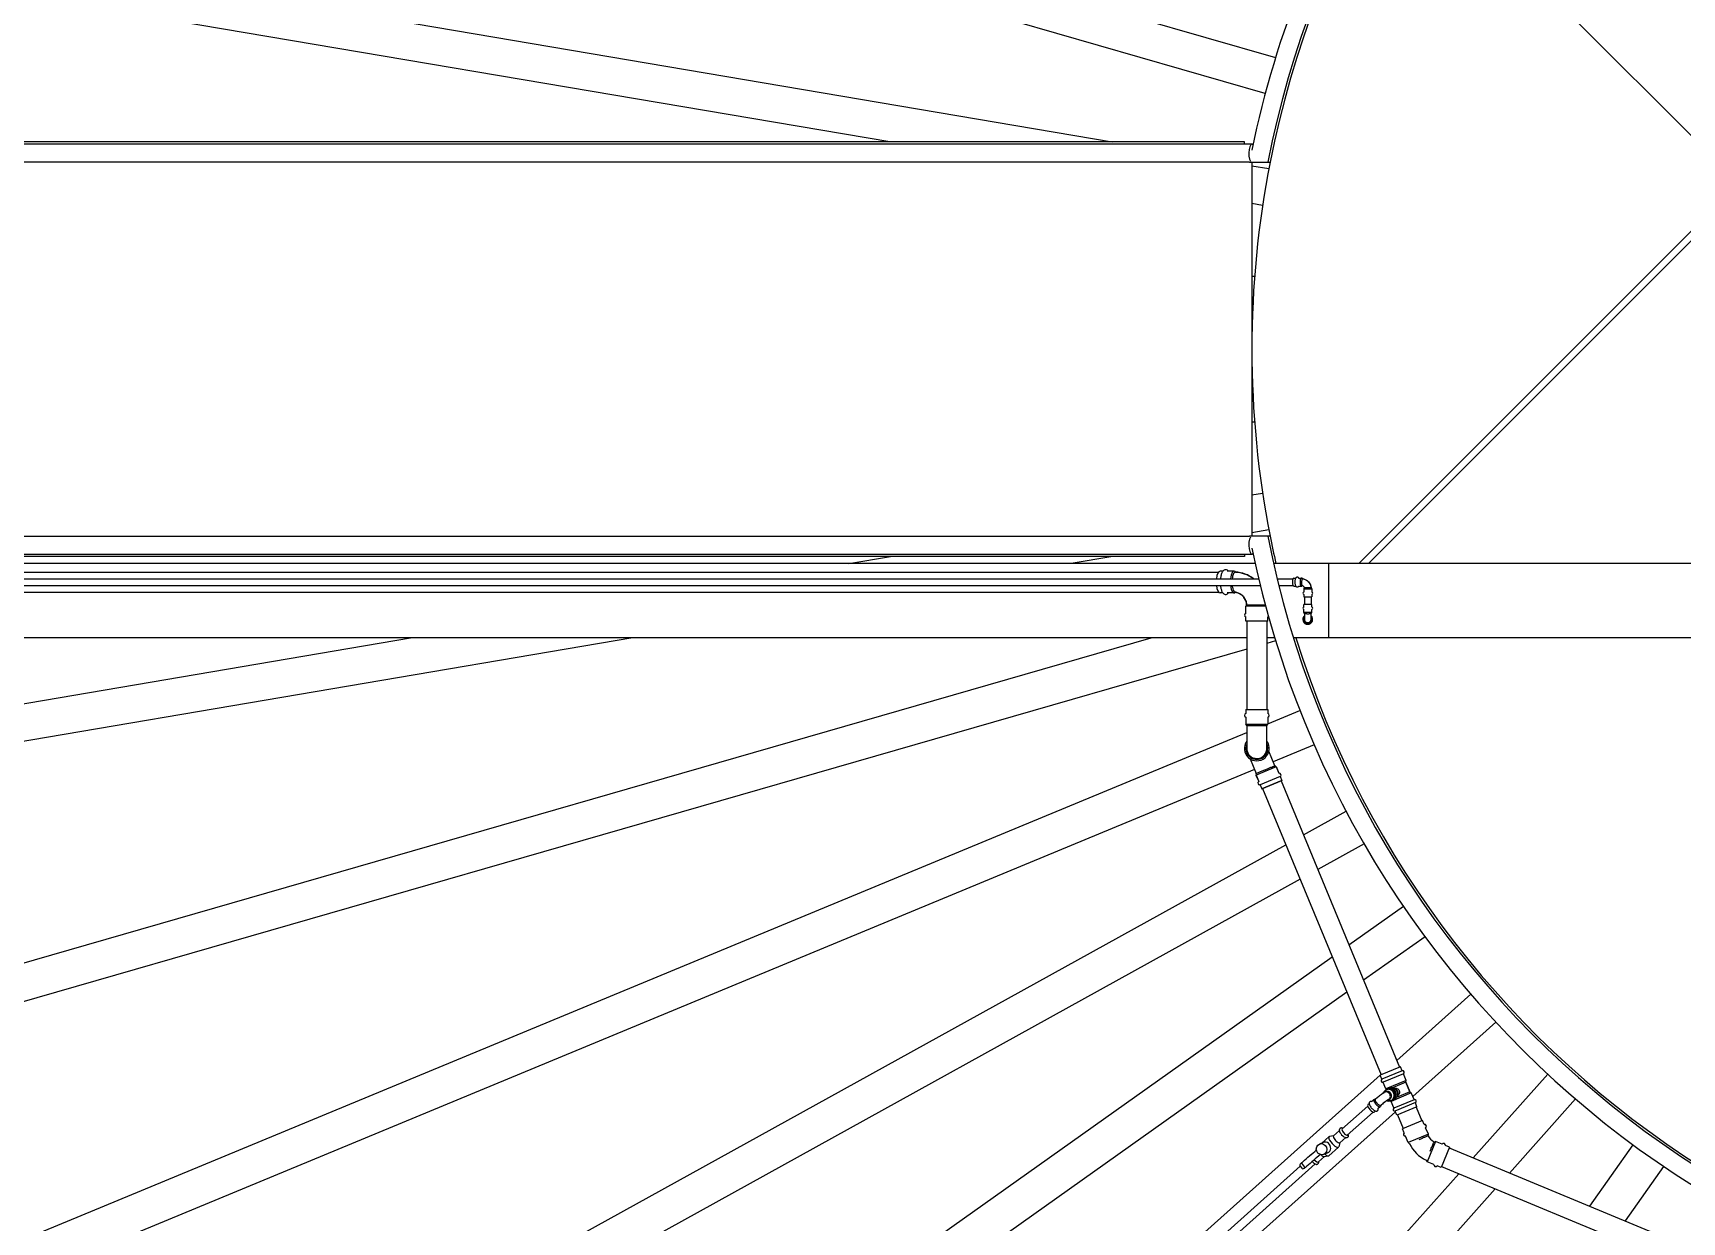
# Model space of a CAD drawing. Header units: millimetres. Extents: x 0 to 157650, y 0 to 89100.
# Drawn here: x 50671 to 55097, y 29344 to 32534 of the extents above; entities that cross this region are included whole.
import ezdxf

# ---------------------------------------------------------------- set-up
doc = ezdxf.new("R2010")
doc.units = ezdxf.units.MM
doc.header["$LTSCALE"] = 150
doc.layers.add('Visible', color=7, linetype='Continuous', lineweight=25)

msp = doc.modelspace()

# ---------------------------------------------------------------- linework, layer by layer
at = {"layer": 'Visible', "color": 9, "true_color": 0xc0c0c0}
for p, q in [((45072.8, 35041.6), (54005.7, 32468.5)), ((53978, 32372.4), (45045.1, 34945.5)), ((44769.2, 33736.4), (53567.3, 32241.9)), ((52970.1, 32241.9), (44752.4, 33637.8)), ((55693.5, 31686.2), (54329.4, 33051.2)), ((55693.5, 31686.2), (54329.4, 33051.2)), ((53942, 32235.9), (44632.1, 32235.9)), ((53922, 32241.9), (44692, 32241.9)), ((53922, 32235.9), (53922, 32241.9)), ((53935.6, 32187.6), (44632.1, 32187.6)), ((53935.6, 32187.6), (53984.8, 32187.6)), ((53942, 32187.6), (53942, 31184.2)), ((53942, 32178.3), (53987.6, 32170.5)), ((53984.8, 32187.6), (53990.9, 32187.6)), ((53970.8, 32071.9), (53942, 32076.8)), ((54229.4, 31110.9), (55148.3, 32029.2)), ((54254.9, 31110.9), (55161, 32016.5)), ((53942, 31881.9), (53949.4, 31881.5)), ((53943.8, 31781.6), (53942, 31781.7)), ((53942, 31589.9), (53943.8, 31590)), ((53949.4, 31490.1), (53942, 31489.7)), ((53942, 31294.8), (53970.9, 31299.7)), ((44632.1, 31184.2), (53935.6, 31184.2)), ((53984.8, 31184.2), (53935.6, 31184.2)), ((53987.6, 31201.1), (53942, 31193.3)), ((53990.9, 31184.2), (53984.8, 31184.2)), ((44632.1, 31135.9), (53942, 31135.9)), ((53922, 31129.9), (44692, 31129.9)), ((52860.4, 31110.9), (52972.2, 31129.9)), ((53569, 31129.9), (53457.2, 31110.9)), ((53922, 31135.9), (53922, 31129.9)), ((53950.8, 31110.9), (44832.8, 31110.9)), ((45037.7, 31087.9), (53852.6, 31087.9)), ((53864.3, 31090.2), (53856.5, 31090.2)), ((53894.1, 31090.2), (53876.1, 31090.2)), ((53898.9, 31087.8), (53896.3, 31089.5)), ((54148.5, 31110.9), (54000.3, 31110.9)), ((54054.4, 31071.7), (54059.7, 31071.7)), ((54067.1, 31071.7), (54075.1, 31071.7)), ((54079, 31069.6), (54075.8, 31071.5)), ((54148.5, 30910.9), (54148.5, 31110.9)), ((56306.5, 31110.9), (54148.5, 31110.9)), ((44929.6, 31069.9), (53960.2, 31069.9)), ((44929.6, 31051.9), (53964.6, 31051.9)), ((45037.7, 31033.9), (53852.6, 31033.9)), ((53864.3, 31031.6), (53856.5, 31031.6)), ((53894.1, 31031.6), (53876.1, 31031.6)), ((53898.3, 31033.6), (53896.3, 31032.3)), ((54009.9, 31069.9), (54052.4, 31069.9)), ((54014.3, 31051.9), (54052.4, 31051.9)), ((54054.4, 31050.2), (54059.7, 31050.2)), ((54067.1, 31050.2), (54075.1, 31050.2)), ((54077.6, 31051.4), (54075.8, 31050.4)), ((54082.7, 31045.5), (54081.3, 31042.9)), ((54081.3, 31042.9), (54102.8, 31042.9)), ((54081.3, 31042.9), (54081.3, 31034.4)), ((54081.3, 31027.6), (54081.3, 31020.9)), ((54100.8, 31046.6), (54102.8, 31042.9)), ((54102.8, 31042.9), (54102.8, 31034.4)), ((54102.8, 31027.6), (54102.8, 31020.9)), ((53928, 30999.5), (53925.9, 30995.9)), ((53979, 30995.9), (53925.9, 30995.9)), ((53925.9, 30976.8), (53925.9, 30995.9)), ((54081.3, 31020.9), (54102.8, 31020.9)), ((54102.8, 31000.9), (54081.3, 31000.9)), ((54081.3, 30994.2), (54081.3, 31000.9)), ((54081.3, 30978.9), (54081.3, 30987.4)), ((54083, 31020.9), (54083, 31000.9)), ((54101, 31020.9), (54101, 31000.9)), ((54102.8, 30994.2), (54102.8, 31000.9)), ((54102.8, 30978.9), (54102.8, 30987.4)), ((53925.9, 30955.9), (53925.9, 30967.2)), ((53984.5, 30955.9), (53925.9, 30955.9)), ((53928.2, 30955.9), (53928.2, 30719.4)), ((53982.2, 30955.9), (53982.2, 30719.4)), ((53984.5, 30955.9), (53984.5, 30967.2)), ((54102.8, 30978.9), (54081.3, 30978.9)), ((54083, 30975.7), (54081.3, 30978.9)), ((54083, 30975.7), (54083, 30961.2)), ((54083, 30975.7), (54083, 30961.2)), ((54101, 30975.7), (54102.8, 30978.9)), ((54101, 30961.2), (54101, 30975.7)), ((54101, 30961.2), (54101, 30975.7)), ((52280.4, 30910.9), (44966, 29667.8)), ((44966, 29769.2), (51683.6, 30910.9)), ((53928.2, 30910.9), (44966, 30910.9)), ((45236.7, 28480.4), (53671.8, 30910.9)), ((54003.4, 30910.9), (53982.2, 30910.9)), ((54005.8, 30903.1), (53982.2, 30896.3)), ((54148.5, 30910.9), (54053.9, 30910.9)), ((56306.5, 30910.9), (54148.5, 30910.9)), ((53928.2, 30880.7), (45073.1, 28329.2)), ((53925.9, 30719.4), (53984.5, 30719.4)), ((53925.9, 30719.4), (53925.9, 30708.1)), ((53984.5, 30719.4), (53984.5, 30708.1)), ((53925.9, 30698.5), (53925.9, 30679.4)), ((53925.9, 30679.4), (53984.5, 30679.4)), ((53928.2, 30675.6), (53925.9, 30679.4)), ((53928.2, 30675.6), (53928.2, 30614.5)), ((53982.2, 30675.6), (53984.5, 30679.4)), ((53982.2, 30614.5), (53982.2, 30675.6)), ((53984.5, 30680.5), (54071.1, 30716.4)), ((53984.5, 30698.5), (53984.5, 30679.4)), ((45482.8, 27158.5), (53928.2, 30657.2)), ((53937.6, 30586.2), (53953.6, 30547.6)), ((54003.5, 30568.2), (53987.5, 30606.9)), ((54109.4, 30624), (53999.3, 30578.4)), ((53949.4, 30557.8), (45521, 27066.1)), ((53953, 30543.1), (54007.1, 30565.6)), ((53953.1, 30543.9), (53953, 30543.1)), ((53953, 30543.1), (53960.3, 30525.5)), ((54007.3, 30565.2), (53953.1, 30542.8)), ((53953.1, 30542.8), (53960.3, 30525.5)), ((53953.6, 30547.6), (53953.5, 30546.9)), ((54003.5, 30568.2), (54004.1, 30567.8)), ((54006.5, 30566), (54007.1, 30565.6)), ((54007.1, 30565.6), (54014.4, 30547.9)), ((54007.3, 30565.2), (54014.4, 30547.9)), ((54018.2, 30538.8), (54019.4, 30540.4)), ((53964.1, 30516.4), (53962.1, 30516.7)), ((54018.2, 30538.8), (53964.1, 30516.4)), ((53964.1, 30516.4), (53968.3, 30506.2)), ((53964.1, 30516.4), (53968.4, 30506)), ((53968.3, 30506.2), (54022.4, 30528.6)), ((54022.5, 30528.4), (53968.4, 30506)), ((53970.5, 30506.8), (54288.8, 29738.5)), ((54018.2, 30538.8), (54022.4, 30528.6)), ((54018.2, 30538.8), (54022.5, 30528.4)), ((54020.4, 30527.5), (54338.6, 29759.2)), ((54080.5, 30382.4), (54195.2, 30445.9)), ((46059.2, 25948.7), (54032.9, 30356.2)), ((54243.6, 30358.3), (54119, 30289.5)), ((54071.4, 30263.2), (46107.6, 25861.2)), ((54202.7, 30087.3), (54348.8, 30190.9)), ((54406.7, 30109.3), (54242, 29992.5)), ((46767.5, 24811.1), (54157.6, 30055.2)), ((54196.8, 29960.4), (46825.3, 24729.6)), ((54331.2, 29777.1), (54530, 29954.7)), ((54596.6, 29880.2), (54373.6, 29680.8)), ((54340.8, 29760.1), (54286.6, 29737.6)), ((54345.7, 29749.4), (54290.7, 29726.5)), ((54345.1, 29749.6), (54340.8, 29760.1)), ((52785.1, 28395.3), (54286.7, 29737.3)), ((54290.9, 29727.2), (54286.6, 29737.6)), ((54287.5, 29738), (54288.6, 29739)), ((54349, 29741.4), (54294, 29718.6)), ((54301.9, 29700.7), (54294.6, 29718.3)), ((54356.1, 29723.1), (54301.9, 29700.7)), ((54304, 29699.1), (54301.9, 29700.7)), ((54312.1, 29699.3), (54312, 29699.2)), ((54355.5, 29718.5), (54319.3, 29703.5)), ((54356.1, 29723.1), (54348.8, 29740.8)), ((54355.5, 29718.5), (54356.1, 29723.1)), ((54366.2, 29692.7), (54355.5, 29718.5)), ((54355.5, 29718.5), (54366.2, 29692.7)), ((54535.6, 29515.5), (54736.5, 29740.3)), ((54252.9, 29654.8), (54183.6, 29592.8)), ((54256.8, 29660.7), (54253.3, 29657.6)), ((54269.5, 29672.1), (54263, 29666.3)), ((54273.4, 29673.1), (54270.2, 29672.4)), ((54288, 29656.6), (54287, 29653.6)), ((54302.6, 29695.3), (54299.7, 29694.1)), ((54312.4, 29671.7), (54309.5, 29670.5)), ((54369.8, 29689.8), (54315.7, 29667.4)), ((54316, 29670), (54315.7, 29667.4)), ((54323, 29649.8), (54315.7, 29667.4)), ((54321.9, 29675.6), (54321.8, 29675.6)), ((54377.8, 29671.9), (54322.7, 29649.1)), ((54381.1, 29664), (54326, 29641.2)), ((54366.2, 29692.7), (54330, 29677.7)), ((54366.2, 29692.7), (54369.8, 29689.8)), ((54377.2, 29672.2), (54369.8, 29689.8)), ((54385.2, 29652.9), (54380.8, 29663.3)), ((54811, 29673.7), (54633.5, 29475)), ((54327.3, 29639.5), (47665.3, 23685.4)), ((54267.6, 29638.4), (54198.2, 29576.4)), ((54273.9, 29641.6), (54270.4, 29638.5)), ((54286.6, 29653), (54280.1, 29647.2)), ((54331, 29630.5), (54326.7, 29640.9)), ((54385.2, 29652.9), (54331, 29630.5)), ((54333.1, 29631.3), (54348.4, 29594.5)), ((54400.4, 29616), (54346.3, 29593.6)), ((54383, 29652), (54398.3, 29615.1)), ((54404.8, 29605.6), (54400.4, 29616)), ((54129.7, 29555.4), (54149.1, 29572.7)), ((54161.4, 29575.2), (54150.2, 29573.3)), ((54161.1, 29574.9), (54177.2, 29589.3)), ((54177.1, 29588.5), (54177.4, 29591.9)), ((54177.9, 29556.1), (54194, 29570.4)), ((54193.2, 29570.5), (54196.6, 29570.4)), ((54350.6, 29583.1), (54346.3, 29593.6)), ((54361.6, 29556.6), (54354.3, 29574.3)), ((54415.7, 29579.1), (54361.6, 29556.6)), ((54415.7, 29579.1), (54408.4, 29596.7)), ((54415.1, 29574.9), (54415.7, 29579.1)), ((54133.6, 29557.1), (54123.5, 29552.8)), ((54145.1, 29529.3), (54134.9, 29525.1)), ((54148.9, 29521.6), (54174.4, 29544.4)), ((54178.2, 29556.3), (54175.1, 29545.5)), ((54365.3, 29553.8), (54361.6, 29556.6)), ((54435.2, 29559.6), (54412.7, 29505.5)), ((54431, 29559), (54435.2, 29559.6)), ((54452.8, 29552.3), (54435.2, 29559.6)), ((54472.1, 29544.3), (54449.7, 29490.2)), ((54472.1, 29544.3), (54461.7, 29548.6)), ((54471.2, 29542.2), (56490.5, 28705.8)), ((54848.9, 29385.8), (54965.7, 29550.4)), ((54071.9, 29493), (52784.3, 28342.3)), ((54112.1, 29499.4), (52799, 28325.9)), ((54071.9, 29493), (54075.8, 29488.4)), ((54074.4, 29501.9), (54072.3, 29500)), ((54084.6, 29491), (54075.8, 29501.7)), ((54082.5, 29487.7), (54084.6, 29489.6)), ((54120.4, 29504.7), (54136.7, 29519.2)), ((54120.9, 29505.1), (54120.6, 29502.5)), ((54136.2, 29519.1), (54147.8, 29521.1)), ((54410, 29509.2), (54412.7, 29505.5)), ((54430.4, 29498.2), (54412.7, 29505.5)), ((54449.7, 29490.2), (54439.3, 29494.5)), ((54450.6, 29492.3), (56469.8, 28655.9)), ((55047.2, 29492.6), (54943.6, 29346.5)), ((48542.3, 22808.4), (54497.5, 29472.9)), ((54595.4, 29432.3), (48616.9, 22741.8))]:
    msp.add_line(p, q, dxfattribs=at)
for centre, radius, start, end in [((56542, 31685.9), 12796, 225.6757, 85.41892), ((56542, 31685.9), 12250, 248.67431, 61.10467), ((56542, 31685.9), 2654.3, 191.6093, 78.3907), ((56542, 31685.9), 2606, 191.0997, 78.9003), ((56542, 31685.9), 2600, 197.3421, 78.8743), ((56542, 31685.9), 2654.3, 127.3976, 168.3907), ((56542, 31685.9), 2606, 128.1475, 168.9003), ((56542, 31685.9), 2600, 128.2431, 168.8743), ((56542, 31685.9), 2654.3, 169.1025, 169.1047), ((56542, 31685.9), 2600, 168.8743, 191.1257), ((56542, 31685.9), 2654.3, 190.8953, 190.8975), ((56542, 31685.9), 2600, 191.1257, 192.7768), ((54082.1, 31031), 3.31, 107.3463, 252.6537), ((54081, 31034.4), 0.25, 287.3463, 0), ((54081, 31027.6), 0.25, 0, 72.6537), ((54103, 31034.4), 0.25, 180, 252.6537), ((54103, 31027.6), 0.25, 107.3463, 180), ((54102, 31031), 3.31, 287.3463, 72.6537), ((54082.1, 30990.8), 3.31, 107.3463, 252.6537), ((54081, 30994.2), 0.25, 287.3463, 0), ((54081, 30987.4), 0.25, 0, 72.6537), ((54103, 30994.2), 0.25, 180, 252.6537), ((54103, 30987.4), 0.25, 107.3463, 180), ((54102, 30990.8), 3.31, 287.3463, 72.6537), ((53926.6, 30972), 4.65, 101.8123, 258.1877), ((53925.6, 30976.8), 0.25, 281.8123, 0), ((53925.6, 30967.2), 0.25, 0, 78.1877), ((53984.7, 30967.2), 0.25, 101.8123, 180), ((53983.7, 30972), 4.65, 281.8123, 307.8143), ((54092, 30960.9), 13.2, 132.7847, 47.2153), ((54092, 30960.9), 10.8, 146.8466, 33.1534), ((53926.6, 30703.3), 4.65, 101.8123, 258.1877), ((53925.6, 30708.1), 0.25, 281.8123, 0), ((53925.6, 30698.5), 0.25, 0, 78.1877), ((53984.7, 30708.1), 0.25, 180, 258.1877), ((53984.7, 30698.5), 0.25, 101.8123, 180), ((53983.7, 30703.3), 4.65, 281.8123, 78.1877), ((53955.2, 30614.4), 33.2, 144.415, 35.585), ((53955.2, 30614.4), 29.3, 157.1466, 22.8534), ((53957, 30544.9), 4, 149.7148, 193.6319), ((54003.1, 30563.9), 4, 31.3681, 75.2852), ((54014.7, 30548), 0.25, 202.5, 280.6877), ((54015.6, 30543.2), 4.65, 20.9393, 100.6877), ((54015.9, 30543.1), 4.4, 322.7008, 24.1051), ((53962.8, 30521.4), 4.65, 124.3123, 204.0607), ((53962.7, 30521), 4.4, 200.8949, 262.2992), ((53960.1, 30525.4), 0.25, 304.3123, 22.5), ((54345.6, 29749.8), 0.5, 202.5, 292.5), ((54346.4, 29745), 4.42, 305.8333, 99.1667), ((54293.3, 29723), 4.42, 125.8333, 279.1667), ((54290.5, 29727), 0.5, 292.5, 22.5), ((54294.2, 29718.1), 0.5, 22.5, 112.5), ((54349.2, 29740.9), 0.5, 112.5, 202.5), ((54377.6, 29672.4), 0.5, 202.5, 292.5), ((54378.5, 29667.6), 4.42, 305.8333, 99.1667), ((54381.3, 29663.5), 0.5, 112.5, 202.5), ((54325.3, 29645.5), 4.42, 125.8333, 279.1667), ((54322.6, 29649.6), 0.5, 292.5, 22.5), ((54326.2, 29640.7), 0.5, 22.5, 112.5), ((54353.2, 29579), 4.65, 124.3123, 280.6877), ((54350.4, 29583), 0.25, 304.3123, 22.5), ((54354.1, 29574.2), 0.25, 22.5, 100.6877), ((54405, 29605.7), 0.25, 202.5, 280.6877), ((54405.9, 29600.8), 4.65, 304.3123, 100.6877), ((54408.7, 29596.8), 0.25, 124.3123, 202.5), ((54448.9, 29592.8), 38.2, 207.8702, 242.1298), ((54448.8, 29592.6), 92, 204.941, 245.059), ((54452.9, 29552.6), 0.25, 247.5, 325.6877), ((54457, 29549.8), 4.65, 349.3123, 145.6877), ((54461.8, 29548.9), 0.25, 169.3123, 247.5), ((54430.3, 29498), 0.25, 349.3123, 67.5), ((54435.1, 29497), 4.65, 169.3123, 325.6877), ((54439.2, 29494.3), 0.25, 67.5, 145.6877)]:
    msp.add_arc(centre, radius, start, end, dxfattribs=at)
for centre, major_axis, ratio, start_param, end_param in [((53942, 32211.8), (0, 24.2), 0.34202, 5.915734, 8.961595), ((53942, 31160.1), (0, -24.2), 0.34202, 3.604775, 6.650637), ((53856.5, 31060.9), (0, 29.3), 0.34202, 0, 1.258581), ((53894.1, 31060.9), (0, 29.3), 0.34202, 6.064241, 7.541767), ((54054.4, 31060.9), (0, 10.8), 0.34202, 0, 3.141593), ((54075.1, 31060.9), (0, 10.8), 0.34202, 6.084679, 9.623284), ((53856.5, 31060.9), (0, -29.3), 0.34202, 5.024604, 6.283185), ((53894.1, 31060.9), (0, -29.3), 0.34202, 5.024604, 6.502129), ((54317.2, 29687.5), (5.1, -12.3), 0.939693, 6.20407, 9.503893), ((54315, 29686.6), (4.9, -11.8), 0.939693, 0.189995, 2.951597), ((54322.3, 29689.6), (-4.9, 11.8), 0.939693, 3.734172, 5.690606), ((54261.8, 29648), (8.53, -9.54), 0.324902, 3.141593, 6.283185), ((54278.1, 29662.5), (8.53, -9.54), 0.324902, 2.956185, 6.468593), ((54304.6, 29682.3), (4.9, -11.8), 0.939693, 5.874597, 10.076693), ((54315, 29686.6), (-4.2, 10.2), 0.939693, 3.663904, 5.760874), ((54311.9, 29685.3), (-4.9, 11.8), 0.939693, 4.13268, 5.292098), ((54161.7, 29558.6), (-12.7, 14.2), 0.324902, 6.083518, 9.624445), ((54169.5, 29565.5), (-8.43, 9.43), 0.324902, 0, 3.141593), ((54186, 29580.3), (-8.43, 9.43), 0.324902, 0.292414, 2.849179), ((54191.3, 29585), (-7.43, 8.31), 0.324902, 6.118971, 9.588992), ((54128.5, 29528.9), (8.43, -9.43), 0.324902, 4.907298, 6.083518), ((54139.4, 29543.2), (5.7, -13.9), 0.939693, 0, 3.141593), ((54136.3, 29535.8), (12.7, -14.2), 0.324902, 5.144441, 6.283185), ((54075.5, 29496.1), (-1.91, 4.62), 0.939693, 0.317721, 1.888517), ((54075, 29501.1), (-0.383, 0.924), 0.939693, 5.03011, 6.600906), ((54079.3, 29491.5), (1.91, -4.62), 0.939693, 5.03011, 6.600906), ((54083.9, 29490.4), (0.383, -0.924), 0.939693, 0.317721, 1.888517), ((54086.7, 29497), (3.22, -3.82), 0.071895, 6.175854, 6.284994), ((54112, 29514.1), (8.43, -9.43), 0.324902, 4.795378, 6.283185)]:
    msp.add_ellipse(centre, major_axis=major_axis, ratio=ratio, start_param=start_param, end_param=end_param, dxfattribs=at)
msp.add_ellipse((54129.2, 29539), major_axis=(5.7, -13.9), ratio=0.939693, dxfattribs=at)
for points, knots in [([(53879, 31090.2), (53878.2, 31091.2), (53877.3, 31092), (53874.9, 31093.6), (53873.1, 31094.2), (53870, 31094.1), (53868.7, 31093.7), (53866.3, 31092.4), (53865.2, 31091.4), (53862.8, 31088.4), (53861.6, 31086.2), (53859.7, 31080.9), (53858.9, 31077.7), (53858, 31072.9), (53857.8, 31071.4), (53857.7, 31069.9)], [4.317408, 4.317408, 4.317408, 4.317408, 4.493785, 4.493785, 4.727102, 4.727102, 4.894009, 4.894009, 5.106599, 5.106599, 5.454985, 5.454985, 5.823828, 5.823828, 5.980618, 5.980618, 5.980618, 5.980618]), ([(53897.8, 31087.8), (53897, 31087.8), (53896.2, 31087.5), (53894.6, 31086.2), (53893.8, 31085.3), (53892.1, 31082.2), (53891.1, 31079.8), (53889.8, 31074.8), (53889.4, 31072.4), (53889.1, 31069.9)], [-17.022367, -17.022367, -17.022367, -17.022367, -16.285566, -16.285566, -15.576586, -15.576586, -14.506363, -14.506363, -13.700078, -13.700078, -13.700078, -13.700078]), ([(53946.4, 31069.9), (53939.6, 31075.2), (53932, 31079.4), (53915.7, 31085.6), (53906.9, 31087.4), (53898, 31087.8)], [4.0850487, 4.0850487, 4.0850487, 4.0850487, 4.3722748, 4.3722748, 4.6688956, 4.6688956, 4.6688956, 4.6688956]), ([(53898, 31087.8), (53906, 31087.5), (53913.9, 31086), (53930.3, 31080.4), (53938.6, 31075.9), (53946.2, 31070.1), (53946.3, 31070), (53946.4, 31069.9)], [6.221238, 6.221238, 6.221238, 6.221238, 6.4875214, 6.4875214, 6.7994953, 6.7994953, 6.8050848, 6.8050848, 6.8050848, 6.8050848]), ([(54068.2, 31071.7), (54068, 31072), (54067.8, 31072.2), (54067.2, 31072.8), (54066.9, 31073.1), (54065.9, 31073.8), (54065.1, 31074.1), (54063.8, 31074.2), (54063.2, 31074.1), (54062, 31073.8), (54061.5, 31073.5), (54060.5, 31072.8), (54060.1, 31072.3), (54059.1, 31070.9), (54058.7, 31069.9), (54057.9, 31067.6), (54057.6, 31066.2), (54057.3, 31063.5), (54057.2, 31062.2), (54057.2, 31059.6), (54057.3, 31058.3), (54057.6, 31055.8), (54057.9, 31054.6), (54058.6, 31052.2), (54059, 31051.1), (54060, 31049.6), (54060.4, 31049.2), (54061.2, 31048.6), (54061.5, 31048.3), (54062.5, 31047.9), (54063.2, 31047.7), (54063.9, 31047.7), (54063.9, 31047.7), (54063.9, 31047.7)], [2.676801, 2.676801, 2.676801, 2.676801, 2.787347, 2.787347, 2.926009, 2.926009, 3.11035, 3.11035, 3.245819, 3.245819, 3.391504, 3.391504, 3.59414, 3.59414, 3.953693, 3.953693, 4.357526, 4.357526, 4.717711, 4.717711, 5.069268, 5.069268, 5.429561, 5.429561, 5.826601, 5.826601, 6.007914, 6.007914, 6.117033, 6.117033, 6.280511, 6.280511, 6.283185, 6.283185, 6.283185, 6.283185]), ([(53857.7, 31051.9), (53857.7, 31051.6), (53857.8, 31051.3), (53858.2, 31047.7), (53858.8, 31044.6), (53860.3, 31038.9), (53861.3, 31036.4), (53863.9, 31031.8), (53865.6, 31029.7), (53869.5, 31027.9), (53871.1, 31027.6), (53874, 31028), (53875.2, 31028.4), (53877.3, 31029.8), (53878.2, 31030.7), (53879, 31031.6)], [0.302567, 0.302567, 0.302567, 0.302567, 0.3356, 0.3356, 0.674974, 0.674974, 1.029987, 1.029987, 1.414192, 1.414192, 1.61486, 1.61486, 1.784116, 1.784116, 1.965777, 1.965777, 1.965777, 1.965777]), ([(53888.9, 31051.9), (53889.1, 31050.2), (53889.4, 31048.5), (53890.3, 31044), (53891, 31041.4), (53892.8, 31037.2), (53893.9, 31035.6), (53895.6, 31034.3), (53896.1, 31034), (53896.8, 31033.8), (53897, 31033.8), (53897.1, 31033.8)], [-11.859664, -11.859664, -11.859664, -11.859664, -11.297939, -11.297939, -10.284322, -10.284322, -9.209574, -9.209574, -8.739533, -8.739533, -8.603578, -8.603578, -8.603578, -8.603578]), ([(53928, 30999.5), (53927.7, 31003.2), (53926.9, 31006.7), (53924.5, 31013.5), (53922.8, 31016.6), (53918.9, 31022.2), (53916.6, 31024.7), (53911.5, 31028.7), (53908.8, 31030.4), (53903.1, 31032.7), (53900.1, 31033.5), (53897.1, 31033.8)], [3.232505, 3.232505, 3.232505, 3.232505, 3.509655, 3.509655, 3.78681, 3.78681, 4.063966, 4.063966, 4.341121, 4.341121, 4.618277, 4.618277, 4.618277, 4.618277]), ([(53897.1, 31033.8), (53899.5, 31033.5), (53901.8, 31033), (53907.4, 31031.1), (53910.6, 31029.4), (53916.4, 31024.9), (53919, 31022.1), (53923.3, 31015.8), (53925.1, 31012.2), (53927.2, 31005.5), (53927.8, 31002.6), (53928, 30999.5)], [6.271857, 6.271857, 6.271857, 6.271857, 6.491904, 6.491904, 6.806063, 6.806063, 7.120222, 7.120222, 7.42662, 7.42662, 7.657628, 7.657628, 7.657628, 7.657628]), ([(54063.9, 31047.7), (54064.5, 31047.7), (54065.1, 31047.8), (54066.2, 31048.2), (54066.7, 31048.5), (54067.5, 31049.3), (54067.9, 31049.7), (54068.2, 31050.2)], [0, 0, 0, 0, 0.1344696, 0.1344696, 0.2877448, 0.2877448, 0.4647921, 0.4647921, 0.4647921, 0.4647921]), ([(54078.6, 31069.7), (54078.3, 31069.7), (54077.9, 31069.5), (54077.2, 31068.9), (54076.9, 31068.4), (54076.3, 31067.1), (54076, 31066.2), (54075.5, 31064.1), (54075.3, 31062.9), (54075, 31060.6), (54075, 31059.3), (54075.1, 31057), (54075.2, 31055.9), (54075.6, 31054.1), (54075.8, 31053.4), (54076.3, 31052.3), (54076.6, 31051.9), (54077.1, 31051.7), (54077.1, 31051.6), (54077.2, 31051.6)], [-5.692854, -5.692854, -5.692854, -5.692854, -5.394073, -5.394073, -5.101679, -5.101679, -4.743486, -4.743486, -4.38361, -4.38361, -4.02207, -4.02207, -3.659042, -3.659042, -3.324761, -3.324761, -3.003287, -3.003287, -2.938649, -2.938649, -2.938649, -2.938649]), ([(54077.2, 31051.6), (54077.7, 31051.4), (54078.2, 31051.2), (54079.1, 31050.7), (54079.5, 31050.4), (54080.4, 31049.7), (54080.8, 31049.3), (54081.5, 31048.3), (54081.8, 31047.8), (54082.3, 31046.7), (54082.5, 31046.1), (54082.7, 31045.5)], [3.427793, 3.427793, 3.427793, 3.427793, 3.629345, 3.629345, 3.830897, 3.830897, 4.032449, 4.032449, 4.234001, 4.234001, 4.435152, 4.435152, 4.435152, 4.435152]), ([(54077.2, 31051.6), (54077.3, 31051.6), (54077.3, 31051.6), (54078.2, 31051.3), (54078.9, 31050.9), (54080.2, 31049.8), (54080.8, 31049.2), (54081.9, 31047.7), (54082.3, 31046.9), (54082.6, 31045.8), (54082.7, 31045.7), (54082.7, 31045.5)], [6.463945, 6.463945, 6.463945, 6.463945, 6.491904, 6.491904, 6.806063, 6.806063, 7.120222, 7.120222, 7.419964, 7.419964, 7.471304, 7.471304, 7.471304, 7.471304]), ([(54078.7, 31069.7), (54081, 31069.3), (54083.2, 31068.7), (54087.4, 31066.8), (54089.4, 31065.6), (54092.9, 31062.7), (54094.5, 31061), (54097.1, 31057.3), (54098.2, 31055.3), (54099.9, 31051.1), (54100.5, 31048.9), (54100.8, 31046.6)], [3.279099, 3.279099, 3.279099, 3.279099, 3.537904, 3.537904, 3.796709, 3.796709, 4.055514, 4.055514, 4.314319, 4.314319, 4.573105, 4.573105, 4.573105, 4.573105]), ([(54078.7, 31069.7), (54080.2, 31069.4), (54081.7, 31069.1), (54085.7, 31067.7), (54088.2, 31066.4), (54092.6, 31063.1), (54094.5, 31061), (54097.7, 31056.5), (54098.9, 31054), (54100.2, 31049.8), (54100.6, 31048.2), (54100.8, 31046.6)], [6.315251, 6.315251, 6.315251, 6.315251, 6.486459, 6.486459, 6.797558, 6.797558, 7.111717, 7.111717, 7.425877, 7.425877, 7.609257, 7.609257, 7.609257, 7.609257]), ([(54082.7, 31045.5), (54082.7, 31045.5), (54082.7, 31045.6), (54083, 31045.6), (54083.4, 31045.7), (54084.5, 31045.8), (54085.3, 31045.9), (54087.1, 31046), (54088.1, 31046.1), (54090.2, 31046.2), (54091.3, 31046.3), (54093.6, 31046.4), (54094.7, 31046.5), (54096.8, 31046.5), (54097.7, 31046.6), (54099.2, 31046.6), (54099.9, 31046.6), (54100.2, 31046.6)], [-2.519088, -2.519088, -2.519088, -2.519088, -2.407698, -2.407698, -2.048021, -2.048021, -1.707581, -1.707581, -1.372474, -1.372474, -1.035542, -1.035542, -0.694471, -0.694471, -0.349205, -0.349205, 0, 0, 0, 0]), ([(54100.2, 31046.6), (54100.6, 31046.6), (54100.8, 31046.6), (54100.8, 31046.6), (54100.8, 31046.6), (54100.8, 31046.6)], [-5.6928538, -5.6928538, -5.6928538, -5.6928538, -5.3940732, -5.3940732, -5.386714, -5.386714, -5.386714, -5.386714]), ([(53928, 30999.5), (53928, 30999.5), (53928.2, 30999.5), (53929.1, 30999.6), (53930.4, 30999.6), (53934.2, 30999.7), (53936.5, 30999.7), (53941.9, 30999.7), (53944.9, 30999.8), (53951.1, 30999.8), (53954.4, 30999.8), (53960.9, 30999.9), (53964.1, 30999.9), (53970.1, 30999.9), (53972.8, 30999.9), (53976.2, 30999.9), (53977.1, 30999.9), (53977.9, 30999.9)], [-7.561845, -7.561845, -7.561845, -7.561845, -7.082514, -7.082514, -6.01069, -6.01069, -5.003981, -5.003981, -4.026787, -4.026787, -3.051083, -3.051083, -2.060652, -2.060652, -1.045583, -1.045583, -0.580904, -0.580904, -0.580904, -0.580904]), ([(54092, 30975.2), (54091, 30975.2), (54090, 30975.2), (54088.2, 30975.3), (54087.3, 30975.3), (54085.6, 30975.3), (54084.8, 30975.4), (54083.6, 30975.5), (54083.2, 30975.6), (54083.1, 30975.7), (54083, 30975.7), (54083, 30975.7)], [-5.692854, -5.692854, -5.692854, -5.692854, -5.394073, -5.394073, -5.101679, -5.101679, -4.743486, -4.743486, -4.38361, -4.38361, -4.300563, -4.300563, -4.300563, -4.300563]), ([(54083, 30961.2), (54083, 30961), (54083, 30960.9), (54083.1, 30959.6), (54083.4, 30958.5), (54084.3, 30956.4), (54085, 30955.5), (54086.6, 30953.9), (54087.6, 30953.3), (54089.7, 30952.4), (54090.9, 30952.2), (54092, 30952.2)], [-1.421724, -1.421724, -1.421724, -1.421724, -1.372474, -1.372474, -1.035542, -1.035542, -0.694471, -0.694471, -0.349205, -0.349205, 0, 0, 0, 0]), ([(54101, 30975.7), (54101, 30975.7), (54101, 30975.7), (54101, 30975.6), (54100.7, 30975.5), (54099.8, 30975.4), (54099.1, 30975.4), (54097.5, 30975.3), (54096.5, 30975.3), (54094.3, 30975.2), (54093.2, 30975.2), (54092, 30975.2)], [-1.392576, -1.392576, -1.392576, -1.392576, -1.372474, -1.372474, -1.035542, -1.035542, -0.694471, -0.694471, -0.349205, -0.349205, 0, 0, 0, 0]), ([(54092, 30952.2), (54093, 30952.2), (54094, 30952.3), (54095.9, 30953), (54096.7, 30953.4), (54098.5, 30954.8), (54099.3, 30955.7), (54100.4, 30957.8), (54100.8, 30958.9), (54101, 30960.5), (54101, 30960.8), (54101, 30961.2)], [-5.692854, -5.692854, -5.692854, -5.692854, -5.394073, -5.394073, -5.101679, -5.101679, -4.743486, -4.743486, -4.38361, -4.38361, -4.271349, -4.271349, -4.271349, -4.271349]), ([(53955.2, 30675.4), (53952.7, 30675.4), (53950.3, 30675.4), (53945.6, 30675.4), (53943.4, 30675.4), (53938.3, 30675.4), (53935.7, 30675.4), (53931.4, 30675.5), (53929.9, 30675.5), (53928.5, 30675.5), (53928.2, 30675.5), (53928.2, 30675.6)], [-17.022367, -17.022367, -17.022367, -17.022367, -16.285566, -16.285566, -15.576586, -15.576586, -14.506363, -14.506363, -13.438758, -13.438758, -12.779119, -12.779119, -12.779119, -12.779119]), ([(53982.2, 30675.6), (53982.2, 30675.5), (53982.1, 30675.5), (53981.8, 30675.5), (53980.9, 30675.5), (53978.1, 30675.5), (53976.2, 30675.5), (53971.3, 30675.4), (53968.5, 30675.4), (53962.1, 30675.4), (53958.7, 30675.4), (53955.2, 30675.4)], [-4.243793, -4.243793, -4.243793, -4.243793, -4.026787, -4.026787, -3.051083, -3.051083, -2.060652, -2.060652, -1.045583, -1.045583, 0, 0, 0, 0]), ([(53928.2, 30614.5), (53928.2, 30613.8), (53928.2, 30613), (53928.5, 30609), (53929.4, 30605.8), (53932.2, 30599.9), (53934.2, 30597.2), (53939, 30592.6), (53941.9, 30590.8), (53948.2, 30588.2), (53951.7, 30587.5), (53955.2, 30587.5)], [-4.25526, -4.25526, -4.25526, -4.25526, -4.026787, -4.026787, -3.051083, -3.051083, -2.060652, -2.060652, -1.045583, -1.045583, 0, 0, 0, 0]), ([(53955.2, 30587.5), (53957.6, 30587.5), (53960.1, 30587.8), (53964.7, 30589.1), (53966.9, 30590.1), (53972, 30593.1), (53974.7, 30595.5), (53978.9, 30601.2), (53980.5, 30604.5), (53981.9, 30610.1), (53982.2, 30612.3), (53982.2, 30614.5)], [-17.022367, -17.022367, -17.022367, -17.022367, -16.285566, -16.285566, -15.576586, -15.576586, -14.506363, -14.506363, -13.438758, -13.438758, -12.767634, -12.767634, -12.767634, -12.767634]), ([(53953.6, 30547.6), (53953.6, 30547.6), (53953.7, 30547.6), (53954.4, 30547.8), (53955.5, 30548.3), (53958.9, 30549.6), (53961, 30550.4), (53966.1, 30552.5), (53969.1, 30553.7), (53973.7, 30555.6), (53975.1, 30556.2), (53977.6, 30557.2), (53978.7, 30557.7), (53981, 30558.6), (53982.3, 30559.2), (53986.2, 30560.8), (53988.8, 30561.9), (53994.1, 30564.1), (53996.5, 30565.2), (54000.4, 30566.8), (54001.8, 30567.4), (54003.2, 30568.1), (54003.5, 30568.2), (54003.5, 30568.2)], [-12.767634, -12.767634, -12.767634, -12.767634, -12.371182, -12.371182, -11.297939, -11.297939, -10.284322, -10.284322, -9.209574, -9.209574, -8.739533, -8.739533, -8.390163, -8.390163, -7.982608, -7.982608, -7.082514, -7.082514, -6.01069, -6.01069, -5.003981, -5.003981, -4.25526, -4.25526, -4.25526, -4.25526]), ([(54304.1, 29669.2), (54304.6, 29669), (54305.1, 29668.9), (54307.2, 29668.3), (54308.9, 29668.2), (54312.1, 29668.5), (54313.7, 29668.9), (54316.6, 29670.2), (54317.9, 29671.1), (54320.3, 29673.3), (54321.2, 29674.6), (54322.8, 29677.4), (54323.3, 29679), (54323.9, 29682.3), (54324, 29684), (54323.5, 29687.3), (54323, 29688.9), (54321.6, 29692), (54320.6, 29693.4), (54318.3, 29695.9), (54317, 29697), (54314.1, 29698.6), (54312.5, 29699.2), (54309.3, 29699.7), (54307.6, 29699.8), (54304.4, 29699.3), (54302.9, 29698.8), (54300.1, 29697.3), (54298.8, 29696.3), (54296.6, 29694), (54295.7, 29692.7), (54294.7, 29690.7), (54294.5, 29690.1), (54294.3, 29689.5)], [0.541711, 0.541711, 0.541711, 0.541711, 0.648987, 0.648987, 0.966666, 0.966666, 1.279932, 1.279932, 1.591649, 1.591649, 1.905497, 1.905497, 2.223955, 2.223955, 2.547261, 2.547261, 2.873835, 2.873835, 3.201293, 3.201293, 3.527088, 3.527088, 3.848935, 3.848935, 4.16569, 4.16569, 4.478408, 4.478408, 4.79025, 4.79025, 5.104816, 5.104816, 5.223139, 5.223139, 5.223139, 5.223139]), ([(54312.2, 29702.5), (54310.7, 29701.9), (54309.3, 29701.1), (54308, 29699.9), (54307.9, 29699.8), (54307.8, 29699.7)], [0, 0, 0, 0, 0.312158, 0.312158, 0.3443865, 0.3443865, 0.3443865, 0.3443865]), ([(54319.1, 29672.3), (54319.6, 29672.3), (54320, 29672.3), (54322.1, 29672.5), (54323.6, 29673), (54326.5, 29674.4), (54327.8, 29675.3), (54330.1, 29677.6), (54331, 29678.9), (54332.5, 29681.8), (54333, 29683.4), (54333.4, 29686.7), (54333.4, 29688.4), (54332.9, 29691.7), (54332.3, 29693.3), (54330.8, 29696.4), (54329.8, 29697.8), (54327.4, 29700.2), (54326.1, 29701.2), (54323.1, 29702.7), (54321.5, 29703.2), (54318.3, 29703.7), (54316.7, 29703.7), (54314.1, 29703.2), (54313.1, 29702.9), (54312.2, 29702.5)], [2.797206, 2.797206, 2.797206, 2.797206, 2.885224, 2.885224, 3.198582, 3.198582, 3.510801, 3.510801, 3.825351, 3.825351, 4.144384, 4.144384, 4.467894, 4.467894, 4.794266, 4.794266, 5.121232, 5.121232, 5.446417, 5.446417, 5.767729, 5.767729, 6.084232, 6.084232, 6.283185, 6.283185, 6.283185, 6.283185]), ([(54324, 29702.2), (54325, 29702.5), (54326.1, 29702.7), (54328.7, 29702.7), (54330.2, 29702.4), (54332.8, 29701.4), (54334.1, 29700.6), (54336.3, 29698.5), (54337.1, 29697.3), (54337.6, 29696)], [5.135377, 5.135377, 5.135377, 5.135377, 5.456018, 5.456018, 5.875499, 5.875499, 6.29544, 6.29544, 6.715382, 6.715382, 6.715382, 6.715382]), ([(54264, 29667.1), (54263.3, 29667.3), (54262.6, 29667.4), (54261.4, 29667.4), (54260.9, 29667.4), (54259.7, 29667), (54259, 29666.7), (54257.9, 29665.7), (54257.5, 29665.2), (54256.9, 29664), (54256.8, 29663.4), (54256.6, 29661.9), (54256.7, 29661.1), (54257.2, 29658.9), (54257.7, 29657.5), (54259.2, 29654.8), (54260, 29653.4), (54261.9, 29650.9), (54262.9, 29649.7), (54265.1, 29647.4), (54266.2, 29646.3), (54268.5, 29644.5), (54269.6, 29643.6), (54272.1, 29642.2), (54273.3, 29641.6), (54275.3, 29641.3), (54275.8, 29641.3), (54276.9, 29641.3), (54277.5, 29641.5), (54278, 29641.7)], [2.782674, 2.782674, 2.782674, 2.782674, 2.981594, 2.981594, 3.09313, 3.09313, 3.254444, 3.254444, 3.38555, 3.38555, 3.536158, 3.536158, 3.765241, 3.765241, 4.175609, 4.175609, 4.554805, 4.554805, 4.906032, 4.906032, 5.253348, 5.253348, 5.611916, 5.611916, 6.012355, 6.012355, 6.14777, 6.14777, 6.283185, 6.283185, 6.283185, 6.283185]), ([(54273.2, 29672.9), (54272.9, 29672.7), (54272.8, 29672.3), (54272.8, 29671.2), (54273, 29670.5), (54273.7, 29668.7), (54274.2, 29667.8), (54275.5, 29665.6), (54276.3, 29664.5), (54277.2, 29663.4)], [-1.614851, -1.614851, -1.614851, -1.614851, -1.258917, -1.258917, -0.845974, -0.845974, -0.426647, -0.426647, 0, 0, 0, 0]), ([(54298.4, 29691.6), (54297.1, 29690.8), (54295.7, 29690), (54292.7, 29688.1), (54291.2, 29687), (54287.8, 29684.6), (54286, 29683.3), (54282.4, 29680.5), (54280.5, 29679), (54276.8, 29676), (54275, 29674.4), (54273.2, 29672.9)], [3.26219, 3.26219, 3.26219, 3.26219, 3.527211, 3.527211, 3.792231, 3.792231, 4.057252, 4.057252, 4.322273, 4.322273, 4.587294, 4.587294, 4.587294, 4.587294]), ([(54298.4, 29691.6), (54297.4, 29691), (54296.4, 29690.5), (54293.7, 29688.8), (54291.9, 29687.5), (54287.9, 29684.7), (54285.8, 29683.2), (54281.5, 29679.8), (54279.3, 29678), (54275.8, 29675.1), (54274.5, 29674), (54273.2, 29672.9)], [5.165873, 5.165873, 5.165873, 5.165873, 5.359435, 5.359435, 5.673594, 5.673594, 5.987753, 5.987753, 6.301913, 6.301913, 6.490977, 6.490977, 6.490977, 6.490977]), ([(54277.2, 29663.4), (54277.9, 29662.6), (54278.6, 29661.8), (54280.1, 29660.4), (54280.8, 29659.7), (54282.5, 29658.3), (54283.5, 29657.6), (54285.3, 29656.6), (54286, 29656.3), (54287.1, 29656.1), (54287.5, 29656.2), (54287.8, 29656.4)], [-6.946117, -6.946117, -6.946117, -6.946117, -6.629451, -6.629451, -6.320608, -6.320608, -5.883587, -5.883587, -5.44564, -5.44564, -5.089551, -5.089551, -5.089551, -5.089551]), ([(54308.4, 29672), (54308.1, 29671.8), (54307.6, 29671.5), (54306.1, 29670.6), (54305.1, 29669.9), (54302.6, 29668.2), (54301.1, 29667.1), (54298.1, 29664.8), (54296.4, 29663.6), (54293.1, 29660.9), (54291.4, 29659.5), (54289.1, 29657.6), (54288.4, 29657), (54287.8, 29656.4)], [3.280652, 3.280652, 3.280652, 3.280652, 3.453594, 3.453594, 3.690585, 3.690585, 3.950198, 3.950198, 4.209811, 4.209811, 4.469424, 4.469424, 4.578717, 4.578717, 4.578717, 4.578717]), ([(54308.4, 29672), (54308.2, 29671.8), (54307.9, 29671.6), (54306.8, 29671), (54305.9, 29670.4), (54303.6, 29668.9), (54302.1, 29667.9), (54298.9, 29665.4), (54297, 29664), (54293.2, 29661), (54291.2, 29659.4), (54288.8, 29657.3), (54288.3, 29656.9), (54287.8, 29656.4)], [5.184335, 5.184335, 5.184335, 5.184335, 5.305547, 5.305547, 5.526915, 5.526915, 5.798301, 5.798301, 6.093909, 6.093909, 6.398324, 6.398324, 6.4824, 6.4824, 6.4824, 6.4824]), ([(54311.1, 29688.6), (54310.4, 29689.4), (54309.6, 29690.2), (54307.9, 29691.3), (54307, 29691.8), (54304.8, 29692.5), (54303.4, 29692.7), (54300.8, 29692.5), (54299.6, 29692.1), (54298.4, 29691.6)], [-6.946117, -6.946117, -6.946117, -6.946117, -6.629451, -6.629451, -6.320608, -6.320608, -5.883587, -5.883587, -5.477063, -5.477063, -5.477063, -5.477063]), ([(54308.4, 29672), (54309.3, 29672.4), (54310.1, 29673), (54311.7, 29674.7), (54312.4, 29675.8), (54313.4, 29678.2), (54313.7, 29679.5), (54313.8, 29682.2), (54313.6, 29683.6), (54312.7, 29686.3), (54312, 29687.6), (54311.1, 29688.6)], [-1.993149, -1.993149, -1.993149, -1.993149, -1.667573, -1.667573, -1.258917, -1.258917, -0.845974, -0.845974, -0.426647, -0.426647, 0, 0, 0, 0]), ([(54337.6, 29696), (54338.2, 29694.7), (54338.5, 29693.2), (54338.4, 29690.3), (54338, 29688.8), (54336.9, 29686.2), (54336.1, 29685), (54334.2, 29683.1), (54333.3, 29682.5), (54332.4, 29682)], [0, 0, 0, 0, 0.419941, 0.419941, 0.839883, 0.839883, 1.259364, 1.259364, 1.580004, 1.580004, 1.580004, 1.580004]), ([(54278, 29641.7), (54278.7, 29642), (54279.3, 29642.4), (54280.2, 29643.4), (54280.6, 29644), (54281, 29645.2), (54281.1, 29645.9), (54281.2, 29647), (54281.1, 29647.5), (54281.1, 29648)], [0, 0, 0, 0, 0.1456466, 0.1456466, 0.2779285, 0.2779285, 0.4404289, 0.4404289, 0.5853563, 0.5853563, 0.5853563, 0.5853563]), ([(54186, 29595), (54184.8, 29595.5), (54183.6, 29596), (54181.9, 29596.1), (54181.3, 29596.1), (54180.1, 29595.8), (54179.4, 29595.4), (54178.3, 29594.5), (54178, 29594), (54177.6, 29592.9), (54177.5, 29592.4), (54177.4, 29591.9)], [8.8485955, 8.8485955, 8.8485955, 8.8485955, 9.2176723, 9.2176723, 9.3607939, 9.3607939, 9.546348, 9.546348, 9.6901062, 9.6901062, 9.8304104, 9.8304104, 9.8304104, 9.8304104]), ([(54196.6, 29570.4), (54197.1, 29570.4), (54197.6, 29570.4), (54198.8, 29570.8), (54199.4, 29571.1), (54200.4, 29572.1), (54200.7, 29572.6), (54201.2, 29573.8), (54201.3, 29574.4), (54201.3, 29576.1), (54201.1, 29577.1), (54200.7, 29578.2), (54200.7, 29578.4), (54200.6, 29578.6)], [6.1039908, 6.1039908, 6.1039908, 6.1039908, 6.2353684, 6.2353684, 6.4133561, 6.4133561, 6.5573904, 6.5573904, 6.7353561, 6.7353561, 7.0375829, 7.0375829, 7.0858057, 7.0858057, 7.0858057, 7.0858057]), ([(54415.1, 29574.9), (54415.1, 29574.9), (54415.1, 29574.9), (54415, 29574.9), (54414.3, 29574.6), (54411.7, 29573.4), (54409.8, 29572.6), (54405.1, 29570.6), (54402.3, 29569.4), (54396.4, 29566.9), (54393.4, 29565.6), (54390.3, 29564.3)], [-8.514961, -8.514961, -8.514961, -8.514961, -8.444917, -8.444917, -7.384814, -7.384814, -6.324449, -6.324449, -5.268471, -5.268471, -4.256335, -4.256335, -4.256335, -4.256335]), ([(54100.1, 29523.8), (54100, 29523.8), (54100, 29523.8), (54099.3, 29523.6), (54098.6, 29523.2), (54097.6, 29522.3), (54097.3, 29521.8), (54097.1, 29521.2), (54097.1, 29521.2), (54097.1, 29521.2)], [3.0805591, 3.0805591, 3.0805591, 3.0805591, 3.0937758, 3.0937758, 3.2717634, 3.2717634, 3.4157978, 3.4157978, 3.4206213, 3.4206213, 3.4206213, 3.4206213]), ([(54420.4, 29534.1), (54421.5, 29536.7), (54422.6, 29539.3), (54425, 29544.9), (54426.2, 29547.8), (54428.3, 29552.6), (54429.1, 29554.4), (54430.1, 29556.9), (54430.5, 29557.7), (54430.8, 29558.6), (54431, 29558.8), (54431, 29559), (54431, 29559), (54431, 29559)], [-12.766675, -12.766675, -12.766675, -12.766675, -11.92474, -11.92474, -10.84813, -10.84813, -9.886827, -9.886827, -9.215203, -9.215203, -8.741964, -8.741964, -8.51116, -8.51116, -8.51116, -8.51116]), ([(54074.6, 29502), (54074.8, 29502.1), (54075, 29502.2), (54075.5, 29502.6), (54075.9, 29502.8), (54076.6, 29503.3), (54077, 29503.7), (54077.8, 29504.3), (54078.3, 29504.7), (54078.9, 29505.2), (54079.1, 29505.4), (54079.3, 29505.6)], [0, 0, 0, 0, 0.1372603, 0.1372603, 0.2854432, 0.2854432, 0.4477203, 0.4477203, 0.6144754, 0.6144754, 0.6975276, 0.6975276, 0.6975276, 0.6975276]), ([(54089.9, 29493.2), (54089.1, 29492.6), (54088.3, 29491.9), (54086.7, 29490.6), (54085.9, 29490), (54084.5, 29488.9), (54083.8, 29488.4), (54082.5, 29487.6), (54082, 29487.3), (54081.5, 29487.1)], [0, 0, 0, 0, 0.310936, 0.310936, 0.614743, 0.614743, 0.925527, 0.925527, 1.202697, 1.202697, 1.202697, 1.202697]), ([(54104.1, 29505.8), (54104.4, 29505.4), (54104.7, 29505.1), (54106.1, 29503.7), (54107.3, 29502.7), (54109.6, 29500.9), (54110.7, 29500.1), (54113.1, 29498.9), (54114.3, 29498.4), (54116.2, 29498.3), (54116.7, 29498.3), (54117.9, 29498.6), (54118.7, 29498.9), (54119.7, 29499.9), (54120, 29500.4), (54120.5, 29501.5), (54120.6, 29502), (54120.6, 29502.5)], [4.895965, 4.895965, 4.895965, 4.895965, 4.991832, 4.991832, 5.332896, 5.332896, 5.685567, 5.685567, 6.07608, 6.07608, 6.219201, 6.219201, 6.404755, 6.404755, 6.548514, 6.548514, 6.688818, 6.688818, 6.688818, 6.688818])]:
    msp.add_open_spline(points, degree=3, knots=knots, dxfattribs=at)
for points in [[(53898, 31087.8), (53897.9, 31087.8), (53897.9, 31087.8), (53897.8, 31087.8)], [(53964.9, 31050.7), (53964.6, 31051.1), (53964.3, 31051.5), (53964, 31051.9)], [(53964, 31051.9), (53964.3, 31051.5), (53964.6, 31051.1), (53964.9, 31050.7)], [(54078.7, 31069.7), (54078.7, 31069.7), (54078.6, 31069.7), (54078.6, 31069.7)], [(54079.3, 29505.6), (54091, 29515.9), (54103, 29526.4), (54115.2, 29536.9)], [(54125.9, 29524.7), (54113.7, 29514.1), (54101.6, 29503.6), (54089.9, 29493.2)]]:
    msp.add_open_spline(points, degree=3, dxfattribs=at)

doc.saveas('drawing.dxf')
